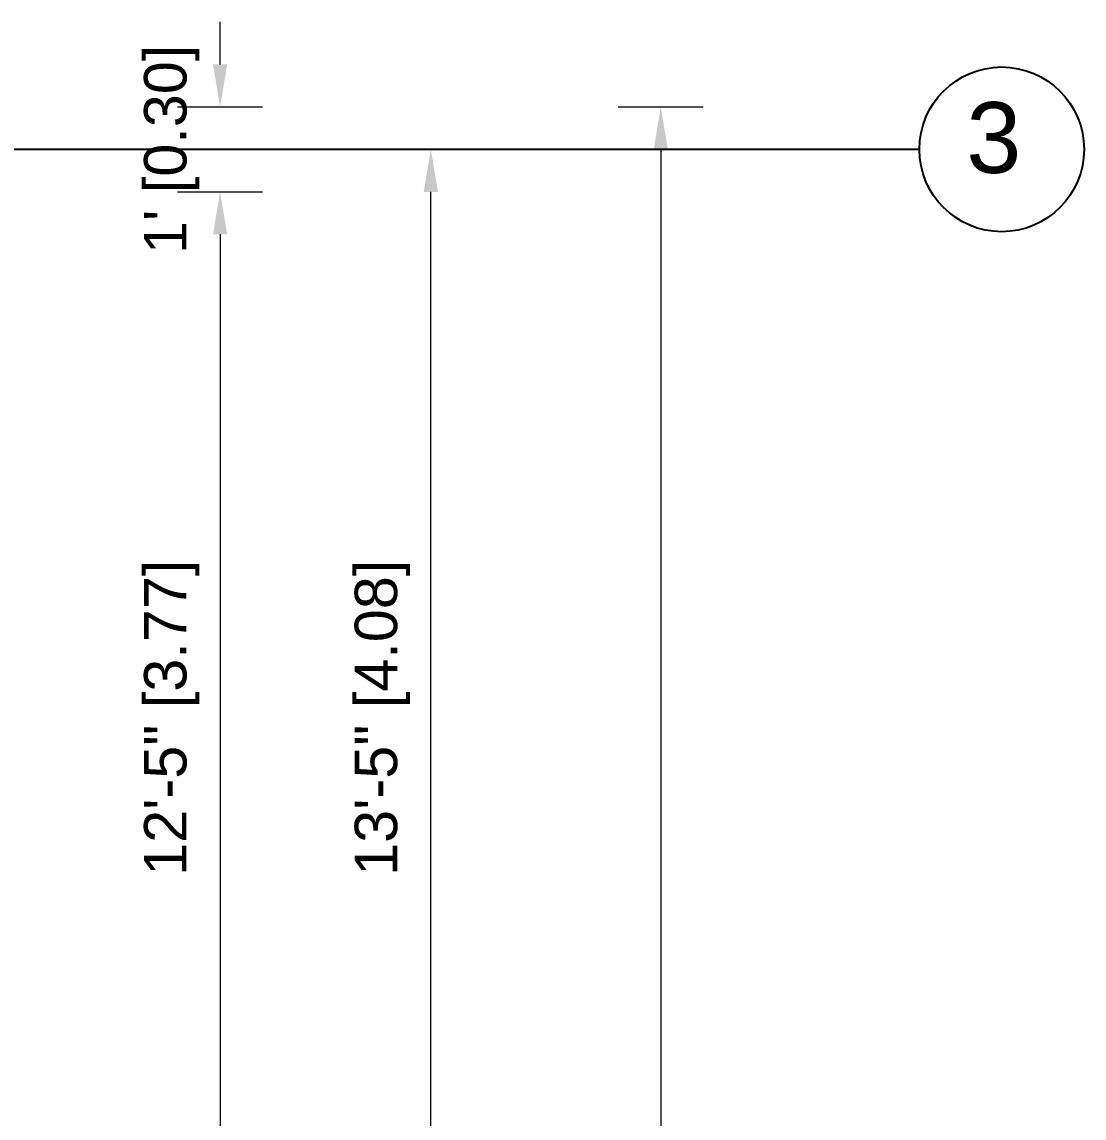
# Model space of a CAD drawing. Header units: feet. Extents: x 28652 to 66086, y -6769 to -640.
# Drawn here: x 49394.2 to 49544.3, y -4947 to -4792.2 of the extents above; entities that cross this region are included whole.
import ezdxf

# ---------------------------------------------------------------- set-up
doc = ezdxf.new("R2010")
doc.units = ezdxf.units.FT
doc.header["$LTSCALE"] = 50
doc.header["$MEASUREMENT"] = 0
doc.header["$PDMODE"] = 34
doc.linetypes.add('CENTER', pattern=[2, 1.25, -0.25, 0.25, -0.25])
doc.layers.add('CL', color=253, linetype='CENTER')
doc.layers.add('Text', color=7, linetype='Continuous')
doc.layers.add('DIMENSION', color=142, linetype='Continuous', lineweight=13)
doc.styles.add('1@1000', font='arial.ttf', dxfattribs={"height": 60})
doc.styles.add('dimension', font='arial.ttf')
doc.dimstyles.new('1@100', dxfattribs={"dimscale": 0.1, "dimtxt": 60, "dimasz": 60, "dimexe": 60, "dimexo": 0, "dimgap": 30, "dimtad": 1, "dimdec": 0, "dimzin": 0, "dimdsep": 46, "dimlunit": 4, "dimtxsty": 'dimension', "dimcen": 0, "dimclrd": 256, "dimclre": 256, "dimclrt": 256, "dimadec": 0, "dimazin": 0, "dimtfac": 1, "dimtdec": 0, "dimtix": 1, "dimtofl": 0, "dimtmove": 0, "dimatfit": 3, "dimfxl": 60, "dimfxlon": 1, "dimtfillclr": 256, "dimtolj": 1, "dimtzin": 0, "dimlwd": -1, "dimlwe": -1, "dimarcsym": 0})

# ---------------------------------------------------------------- blocks, each defined once
blk = doc.blocks.new('*D989')
at = {"layer": 'Defpoints', "color": 0, "transparency": 16777216}
for p in [(49365.14, -4804.18), (49365.14, -4816.18), (49422.23, -4816.18)]:
    blk.add_point(p, dxfattribs=at)
at = {"layer": 'DIMENSION', "transparency": 16777216}
for p, q in [((49422.23, -4798.18), (49422.23, -4792.18)), ((49416.23, -4804.18), (49428.23, -4804.18)), ((49416.23, -4816.18), (49428.23, -4816.18)), ((49422.23, -4822.18), (49422.23, -4828.18))]:
    blk.add_line(p, q, dxfattribs=at)
for points in [[(49421.23, -4798.18), (49423.23, -4798.18), (49422.23, -4804.18)], [(49421.23, -4822.18), (49423.23, -4822.18), (49422.23, -4816.18)]]:
    blk.add_solid(points, dxfattribs=at)
at = {"layer": 'DIMENSION', "transparency": 16777216, "insert": (49415.39, -4810.18), "char_height": 6, "attachment_point": 5, "rotation": 90, "style": 'dimension'}
blk.add_mtext("\\A1;1' [0.30]", dxfattribs=at)
blk = doc.blocks.new('*D990')
at = {"layer": 'Defpoints', "color": 0, "transparency": 16777216}
for p in [(49365.14, -4816.18), (49365.14, -4964.71), (49422.23, -4964.71)]:
    blk.add_point(p, dxfattribs=at)
at = {"layer": 'DIMENSION', "transparency": 16777216}
for p, q in [((49416.23, -4816.18), (49428.23, -4816.18)), ((49422.23, -4822.18), (49422.23, -4958.71)), ((49416.23, -4964.71), (49428.23, -4964.71))]:
    blk.add_line(p, q, dxfattribs=at)
for points in [[(49421.23, -4822.18), (49423.23, -4822.18), (49422.23, -4816.18)], [(49421.23, -4958.71), (49423.23, -4958.71), (49422.23, -4964.71)]]:
    blk.add_solid(points, dxfattribs=at)
at = {"layer": 'DIMENSION', "transparency": 16777216, "insert": (49415.39, -4890.45), "char_height": 6, "attachment_point": 5, "rotation": 90, "style": 'dimension'}
blk.add_mtext('\\A1;12\'-5" [3.77]', dxfattribs=at)
blk = doc.blocks.new('*D995')
at = {"layer": 'Defpoints', "color": 0, "transparency": 16777216}
for p in [(49365.14, -4810.18), (49452, -4810.18), (49365.14, -4970.71)]:
    blk.add_point(p, dxfattribs=at)
at = {"layer": 'DIMENSION', "transparency": 16777216}
for p, q in [((49446, -4810.18), (49458, -4810.18)), ((49452, -4964.71), (49452, -4816.18)), ((49446, -4970.71), (49458, -4970.71))]:
    blk.add_line(p, q, dxfattribs=at)
for points in [[(49451, -4816.18), (49453, -4816.18), (49452, -4810.18)], [(49451, -4964.71), (49453, -4964.71), (49452, -4970.71)]]:
    blk.add_solid(points, dxfattribs=at)
at = {"layer": 'DIMENSION', "transparency": 16777216, "insert": (49445.15, -4890.45), "char_height": 6, "attachment_point": 5, "rotation": 90, "style": 'dimension'}
blk.add_mtext('\\A1;13\'-5" [4.08]', dxfattribs=at)
blk = doc.blocks.new('*D932')
at = {"layer": 'Defpoints', "color": 0, "transparency": 16777216}
for p in [(49365.14, -4804.18), (49365.14, -5137.24), (49484.48, -5137.24)]:
    blk.add_point(p, dxfattribs=at)
at = {"layer": 'DIMENSION', "transparency": 16777216}
for p, q in [((49478.48, -4804.18), (49490.48, -4804.18)), ((49484.48, -4810.18), (49484.48, -5131.24)), ((49478.48, -5137.24), (49490.48, -5137.24))]:
    blk.add_line(p, q, dxfattribs=at)
for points in [[(49483.48, -4810.18), (49485.48, -4810.18), (49484.48, -4804.18)], [(49483.48, -5131.24), (49485.48, -5131.24), (49484.48, -5137.24)]]:
    blk.add_solid(points, dxfattribs=at)
at = {"layer": 'DIMENSION', "transparency": 16777216, "insert": (49477.64, -4970.71), "char_height": 6, "attachment_point": 5, "rotation": 90, "style": 'dimension'}
blk.add_mtext('\\A1;27\'-9" [8.46]', dxfattribs=at)

msp = doc.modelspace()

# ---------------------------------------------------------------- linework, layer by layer
at = {"layer": 'CL', "ltscale": 25}
msp.add_line((49521.01, -4810.18), (48781.58, -4810.18), dxfattribs=at)
at = {"layer": 'Text'}
msp.add_circle((49532.64, -4810.18), 11.63, dxfattribs=at)

# ---------------------------------------------------------------- texts
at = {"layer": 'Text', "insert": (49527.64, -4803.51), "char_height": 10, "attachment_point": 1, "style": '1@1000'}
msp.add_mtext_dynamic_manual_height_columns('3', width=152.0107, gutter_width=300, heights=[0], dxfattribs=at)

# ---------------------------------------------------------------- dimensions: what is measured, and where the dimension line sits
at = {"layer": 'DIMENSION'}
for base, p1, p2, picture, middle in [((49422.23, -4816.18), (49365.14, -4804.18), (49365.14, -4816.18), '*D989', (49415.39, -4810.18)), ((49484.48, -5137.24), (49365.14, -4804.18), (49365.14, -5137.24), '*D932', (49477.64, -4970.71)), ((49452, -4810.18), (49365.14, -4970.71), (49365.14, -4810.18), '*D995', (49445.15, -4890.45)), ((49422.23, -4964.71), (49365.14, -4816.18), (49365.14, -4964.71), '*D990', (49415.39, -4890.45))]:
    dim = msp.add_linear_dim(base=base, p1=p1, p2=p2, angle=90, dimstyle='1@100', override={"dimtmove": 1}, dxfattribs=at)
    dim.commit()
    dim.dimension.update_dxf_attribs({"geometry": picture, "text_midpoint": middle})

doc.saveas('drawing.dxf')
